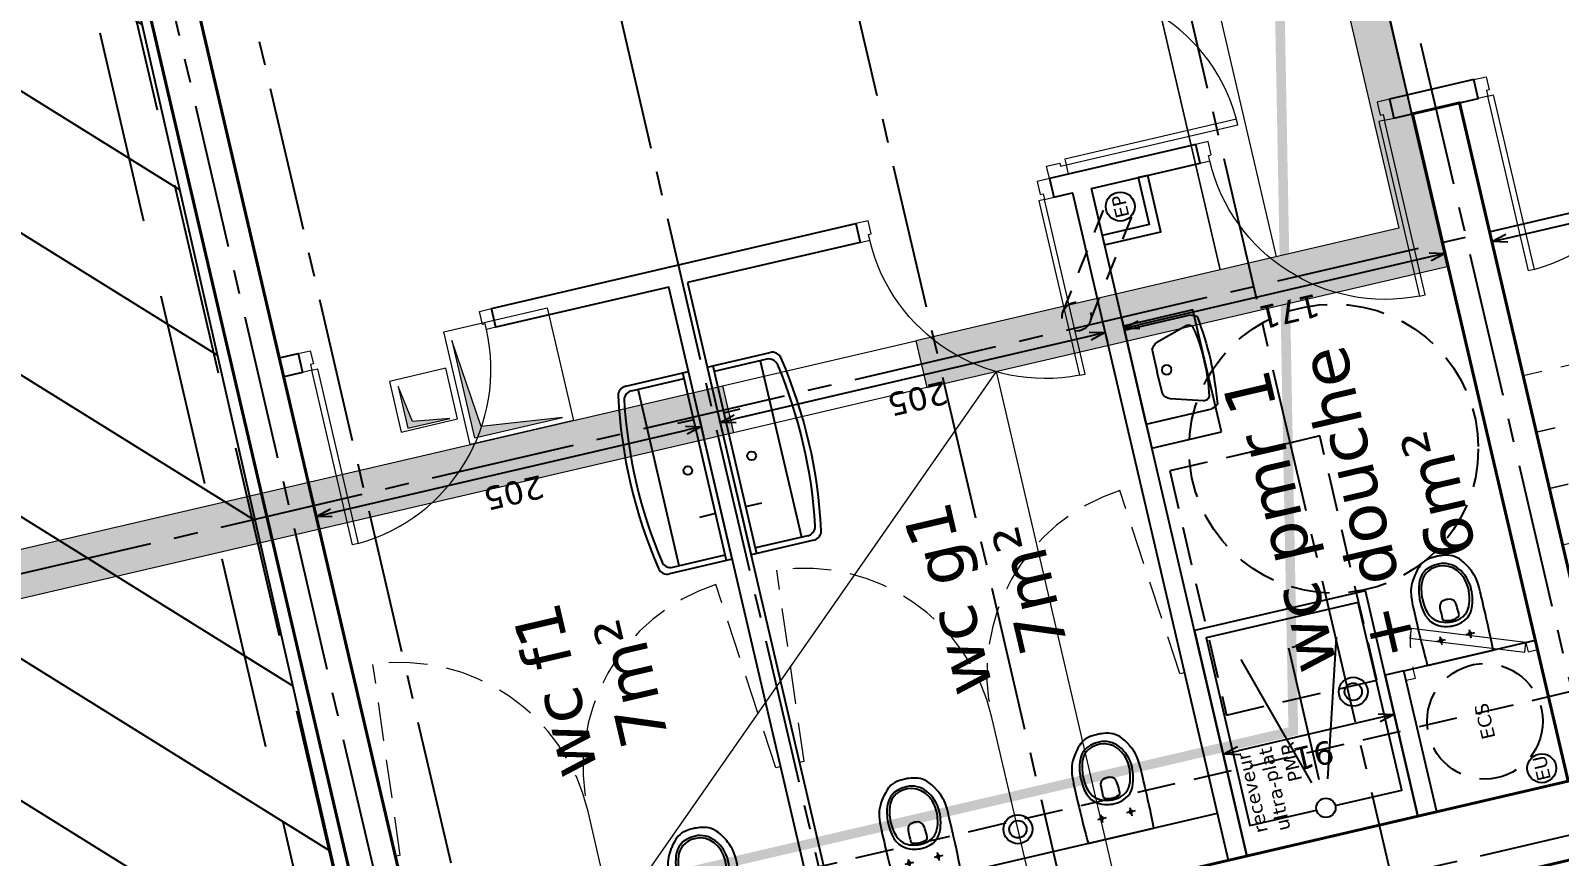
# Model space of a CAD drawing. Header units: metres. Extents: x -49 to 867749, y -579737 to 170817.
# Drawn here: x 867501.94 to 867509.87, y -409024.82 to -409020.54 of the extents above; entities that cross this region are included whole.
import ezdxf
from ezdxf.enums import TextEntityAlignment as Align

# ---------------------------------------------------------------- set-up
doc = ezdxf.new("R2010")
doc.units = ezdxf.units.M
doc.header["$MEASUREMENT"] = 0
doc.header["$PDMODE"] = 3
doc.header["$PDSIZE"] = 0.1
for name, pattern in [('01', [0.15, 0.1, -0.05]), ('02', [0.28, 0.2, -0.08]), ('AXES2', [1.125, 0.75, -0.125, 0.125, -0.125]), ('CACHE2', [0.1875, 0.125, -0.0625]), ('DASHED', [0.75, 0.5, -0.25])]:
    doc.linetypes.add(name, pattern=pattern)
for name, color, linetype in [('00-AXE-0.00', 14, 'AXES2'), ('01-CLOISON-0.25', 3, 'Continuous'), ('01-SANITAIRE-0.15', 44, 'Continuous'), ('06-COT-50&100-0.20', 2, 'Continuous'), ('06-SYMB-DIVERS-0.20', 20, 'Continuous'), ('06-TXT-DETAILS-DIVERS-02.20', 2, 'Continuous'), ('06-TXT-DIVERS-0.20', 70, 'Continuous'), ('06-TXT-ETIQUETTES SURFACES', 210, 'Continuous'), ('07-CTA-0.13', 163, 'Continuous'), ('08-VU-0.08', 56, 'Continuous'), ('08-VU-0.20', 32, 'Continuous'), ('BAT_HACHURES', 252, 'Continuous')]:
    doc.layers.add(name, color=color, linetype=linetype)
for name, color, linetype, lineweight in [('01-BETON-0.40', 4, 'Continuous', 40), ('01-MEN-CP-0.15', 2, 'Continuous', 18), ('ACSP - Bois', 47, 'Continuous', 18), ('ACSP - Béton', 252, 'Continuous', 18), ('ACSP - Cotes', 7, 'Continuous', 18), ('ACSP - Dalle', 250, 'Continuous', 18), ('ACSP - Trémie', 7, 'Continuous', 18)]:
    doc.layers.add(name, color=color, linetype=linetype, lineweight=lineweight)
doc.styles.add('COT', font='verdana.ttf')
doc.styles.add('locaux 100', font='verdana.ttf', dxfattribs={"height": 0.22})
doc.styles.add('locaux 20', font='verdana.ttf', dxfattribs={"height": 0.07})
doc.styles.get("Standard").update_dxf_attribs({"font": 'arial.ttf'})
doc.dimstyles.new('COT50', dxfattribs={"dimtxt": 0.12, "dimasz": 0.08, "dimexe": 0.05, "dimexo": 0, "dimgap": 0.05, "dimtad": 1, "dimdec": 0, "dimlfac": 100, "dimzin": 0, "dimdsep": 46, "dimtxsty": 'COT', "dimblk": 'OPEN30', "dimcen": 0.04, "dimdle": 0.05, "dimclrd": 256, "dimclre": 256, "dimclrt": 6, "dimadec": 0, "dimazin": 0, "dimtm": 1e-09, "dimtfac": 1, "dimtdec": 0, "dimtmove": 1, "dimatfit": 0, "dimldrblk": 'OPEN30', "dimfxl": 0.05, "dimfxlon": 1, "dimtolj": 1, "dimtzin": 0, "dimlwd": -1, "dimlwe": -1, "dimarcsym": 0})
pattern_1 = [(163.12127, (867409.98126, -409065.97983), (-0.054743143, -0.05126586), [0.0375, -0.0375]), (223.12127, (867409.98126, -409065.97983), (0.017025965, -0.07304188), [0.0375, -0.0375]), (103.12127, (867409.95389, -409066.00546), (-0.071769108, 0.021776023), [0.0375, -0.0375])]

# ---------------------------------------------------------------- blocks, each defined once
blk = doc.blocks.new('_Open30')
at = {"color": 0, "linetype": 'ByBlock', "lineweight": -2}
for p, q in [((-1, 0.268), (0, 0)), ((0, 0), (-1, -0.268)), ((0, 0), (-1, 0))]:
    blk.add_line(p, q, dxfattribs=at)
blk = doc.blocks.new('*D386')
at = {"layer": 'ACSP - Cotes', "transparency": 16777216}
for p, q in [((867512.7032, -409016.269), (867512.8006, -409016.2463)), ((867515.3387, -409027.3551), (867512.7701, -409016.3355)), ((867515.3082, -409027.4444), (867515.4056, -409027.4217))]:
    blk.add_line(p, q, dxfattribs=at)
at = {"layer": 'Defpoints', "color": 0, "transparency": 16777216}
for p in [(867512.7519, -409016.2576), (867508.2592, -409017.3049), (867510.9023, -409028.4714)]:
    blk.add_point(p, dxfattribs=at)
at = {"layer": 'ACSP - Cotes', "transparency": 16777216, "xscale": 0.08, "yscale": 0.08, "zscale": 0.08}
for p, rotation in [((867512.7519, -409016.2576), 103.1212702354988), ((867515.3569, -409027.433), 283.1212702354988)]:
    blk.add_blockref('_Open30', p, dxfattribs=dict(at, rotation=rotation))
at = {"layer": 'ACSP - Cotes', "color": 6, "transparency": 16777216, "insert": (867513.9446, -409021.8709), "char_height": 0.12, "attachment_point": 5, "rotation": 103.12127, "style": 'COT'}
blk.add_mtext('\\A1;1148', dxfattribs=at)
blk = doc.blocks.new('*D387')
at = {"layer": 'ACSP - Cotes', "transparency": 16777216}
for p, q in [((867512.7132, -409016.2666), (867512.8106, -409016.2439)), ((867512.7801, -409016.3332), (867513.754, -409020.5112)), ((867513.7234, -409020.6005), (867513.8208, -409020.5778))]:
    blk.add_line(p, q, dxfattribs=at)
at = {"layer": 'Defpoints', "color": 0, "transparency": 16777216}
for p in [(867508.2592, -409017.3049), (867513.7721, -409020.5891), (867509.2591, -409021.6411)]:
    blk.add_point(p, dxfattribs=at)
at = {"layer": 'ACSP - Cotes', "transparency": 16777216, "xscale": 0.08, "yscale": 0.08, "zscale": 0.08}
for p, rotation in [((867512.7619, -409016.2553), 103.1212702354988), ((867513.7721, -409020.5891), 283.1212702354988)]:
    blk.add_blockref('_Open30', p, dxfattribs=dict(at, rotation=rotation))
at = {"layer": 'ACSP - Cotes', "color": 6, "transparency": 16777216, "insert": (867513.1587, -409018.4475), "char_height": 0.12, "attachment_point": 5, "rotation": 103.12127, "style": 'COT'}
blk.add_mtext('\\A1;445', dxfattribs=at)
blk = doc.blocks.new('*D388')
at = {"layer": 'ACSP - Cotes', "transparency": 16777216}
for p, q in [((867512.7029, -409016.269), (867512.8003, -409016.2463)), ((867513.7437, -409020.5136), (867512.7698, -409016.3356)), ((867513.7131, -409020.6029), (867513.8105, -409020.5802))]:
    blk.add_line(p, q, dxfattribs=at)
at = {"layer": 'Defpoints', "color": 0, "transparency": 16777216}
for p in [(867512.7516, -409016.2577), (867508.2486, -409017.3073), (867509.2591, -409021.6411)]:
    blk.add_point(p, dxfattribs=at)
at = {"layer": 'ACSP - Cotes', "transparency": 16777216, "xscale": 0.08, "yscale": 0.08, "zscale": 0.08}
for p, rotation in [((867512.7516, -409016.2577), 103.1212702354988), ((867513.7618, -409020.5915), 283.1212702354988)]:
    blk.add_blockref('_Open30', p, dxfattribs=dict(at, rotation=rotation))
at = {"layer": 'ACSP - Cotes', "color": 6, "transparency": 16777216, "insert": (867513.1484, -409018.4499), "char_height": 0.12, "attachment_point": 5, "rotation": 103.12127, "style": 'COT'}
blk.add_mtext('\\A1;445', dxfattribs=at)
blk = doc.blocks.new('*D397')
at = {"layer": 'ACSP - Cotes', "transparency": 16777216}
for p, q in [((867513.1816, -409013.5134), (867513.2789, -409013.4907)), ((867514.8069, -409020.2658), (867513.2484, -409013.58)), ((867514.7763, -409020.355), (867514.8737, -409020.3323))]:
    blk.add_line(p, q, dxfattribs=at)
at = {"layer": 'Defpoints', "color": 0, "transparency": 16777216}
for p in [(867513.2303, -409013.5021), (867508.638, -409014.5725), (867510.2327, -409021.4142)]:
    blk.add_point(p, dxfattribs=at)
at = {"layer": 'ACSP - Cotes', "transparency": 16777216, "xscale": 0.08, "yscale": 0.08, "zscale": 0.08}
for p, rotation in [((867513.2303, -409013.5021), 103.1212704001085), ((867514.825, -409020.3437), 283.1212704001085)]:
    blk.add_blockref('_Open30', p, dxfattribs=dict(at, rotation=rotation))
at = {"layer": 'ACSP - Cotes', "color": 6, "transparency": 16777216, "insert": (867513.9181, -409016.9484), "char_height": 0.12, "attachment_point": 5, "rotation": 103.12127, "style": 'COT'}
blk.add_mtext('\\A1;703', dxfattribs=at)
blk = doc.blocks.new('*D383')
at = {"layer": 'ACSP - Cotes', "transparency": 16777216}
for p, q in [((867507.2661, -408981.5741), (867507.3635, -408981.5514)), ((867520.9099, -409039.8863), (867507.3329, -408981.6406)), ((867520.8794, -409039.9756), (867520.9768, -409039.9529))]:
    blk.add_line(p, q, dxfattribs=at)
at = {"layer": 'Defpoints', "color": 0, "transparency": 16777216}
for p in [(867507.3148, -408981.5627), (867506.8559, -408981.6697), (867520.4692, -409040.0712)]:
    blk.add_point(p, dxfattribs=at)
at = {"layer": 'ACSP - Cotes', "transparency": 16777216, "xscale": 0.08, "yscale": 0.08, "zscale": 0.08}
for p, rotation in [((867507.3148, -408981.5627), 103.1212703830424), ((867520.9281, -409039.9642), 283.1212703830424)]:
    blk.add_blockref('_Open30', p, dxfattribs=dict(at, rotation=rotation))
at = {"layer": 'ACSP - Cotes', "color": 6, "transparency": 16777216, "insert": (867514.0119, -409010.789), "char_height": 0.12, "attachment_point": 5, "rotation": 103.12127, "style": 'COT'}
blk.add_mtext('\\A1;5997', dxfattribs=at)
blk = doc.blocks.new('*D443')
at = {"layer": 'ACSP - Cotes', "transparency": 16777216}
for p, q in [((867508.396, -409018.8208), (867508.3847, -409018.7721)), ((867496.2215, -409021.6585), (867508.3181, -409018.839)), ((867496.1436, -409021.6767), (867496.1322, -409021.628))]:
    blk.add_line(p, q, dxfattribs=at)
at = {"layer": 'Defpoints', "color": 0, "transparency": 16777216}
for p in [(867508.396, -409018.8208), (867508.396, -409018.8208), (867496.1436, -409021.6767)]:
    blk.add_point(p, dxfattribs=at)
at = {"layer": 'ACSP - Cotes', "transparency": 16777216, "xscale": 0.08, "yscale": 0.08, "zscale": 0.08}
for p, rotation in [((867508.396, -409018.8208), 13.12074983700147), ((867496.1436, -409021.6767), 193.1207498370015)]:
    blk.add_blockref('_Open30', p, dxfattribs=dict(at, rotation=rotation))
at = {"layer": 'ACSP - Cotes', "color": 6, "transparency": 16777216, "insert": (867502.2954, -409020.3585), "char_height": 0.12, "attachment_point": 5, "rotation": 193.12075, "style": 'COT'}
blk.add_mtext('\\A1;1258', dxfattribs=at)
blk = doc.blocks.new('P180')
for points in [[(-1.85, 0.915), (-1.85, 0), (-1.88, 0), (-1.88, 0.915)], [(-0.08, 0.915), (-0.08, 0), (-0.05, 0), (-0.05, 0.915)], [(0, 0), (0, -0.1), (-0.065, -0.1), (-0.065, -0.03), (-0.05, -0.03), (-0.05, 0)]]:
    blk.add_lwpolyline(points, close=True)
at = {"linetype": 'Continuous'}
blk.add_lwpolyline([(-1.93, 0), (-1.93, -0.1), (-1.865, -0.1), (-1.865, -0.03), (-1.88, -0.03), (-1.88, 0)], close=True, dxfattribs=at)
for centre, start, end in [((-1.88, 0), 0, 90), ((-0.05, 0), 90, 180)]:
    blk.add_arc(centre, 0.915, start, end)
at = {"linetype": 'Continuous', "text_generation_flag": 6}
blk.add_attdef('TEXTE', (-0.1883, 0.5982), '', height=0.08, rotation=90, dxfattribs=at)
blk = doc.blocks.new('P90')
at = {"linetype": 'Continuous'}
for points in [[(-0.05, 0.9295), (-0.05, 0), (-0.08, 0), (-0.08, 0.9295)], [(-0.965, -0.03), (-0.965, -0.1), (-1.03, -0.1), (-1.03, 0), (-0.98, 0), (-0.98, -0.03)], [(0, 0), (0, -0.1), (-0.065, -0.1), (-0.065, -0.03), (-0.05, -0.03), (-0.05, 0)]]:
    blk.add_lwpolyline(points, close=True, dxfattribs=at)
blk.add_arc((-0.0434, -0.0064), 0.9366, 92.23877, 179.60621, dxfattribs=at)
at = {"linetype": 'Continuous', "text_generation_flag": 6}
blk.add_attdef('TEXTE', text='', height=0.08, rotation=90, dxfattribs=at).set_placement((-0.1883, 0.4692), align=Align.CENTER)
blk = doc.blocks.new('*D852')
at = {"layer": '06-COT-50&100-0.20', "transparency": 16777216}
for p, q in [((867510.5077, -409020.6445), (867510.6051, -409020.6218)), ((867511.3452, -409024.0168), (867510.5746, -409020.711)), ((867511.3146, -409024.1061), (867511.412, -409024.0834))]:
    blk.add_line(p, q, dxfattribs=at)
at = {"layer": 'Defpoints', "color": 0, "transparency": 16777216}
for p in [(867510.5564, -409020.6331), (867509.351, -409020.9141), (867510.1579, -409024.3757)]:
    blk.add_point(p, dxfattribs=at)
at = {"layer": '06-COT-50&100-0.20', "transparency": 16777216, "xscale": 0.08, "yscale": 0.08, "zscale": 0.08}
for p, rotation in [((867510.5564, -409020.6331), 103.1212703830424), ((867511.3633, -409024.0947), 283.1212703830424)]:
    blk.add_blockref('_Open30', p, dxfattribs=dict(at, rotation=rotation))
at = {"layer": '06-COT-50&100-0.20', "color": 6, "transparency": 16777216, "insert": (867510.8503, -409022.3895), "char_height": 0.12, "attachment_point": 5, "rotation": 103.12127, "style": 'COT'}
blk.add_mtext('\\A1;355', dxfattribs=at)
blk = doc.blocks.new('LAVD')
for p, q in [((500, 0), (-500, 0)), ((-500, -334.2), (-500, 0)), ((500, -30), (-500, -30)), ((-470, -309.5), (-470, -30)), ((-250, -30), (-250, -116.4)), ((250, -30), (250, -116.4)), ((470, -309.5), (470, -30)), ((500, 0), (500, -334.2)), ((470, -275.5), (-470, -275.5))]:
    blk.add_line(p, q)
blk.add_circle((0, -120), 22.5)
for centre, radius, start, end in [((-420, -309.5), 50, 180, 260.32653), ((420, -309.5), 50, 279.67347, 0), ((-450, -334.2), 50, 180, 259.62818), ((0, 2124.5), 2549.5, 259.62818, 280.37182), ((0, 2154.5), 2549.5, 260.32653, 279.67347), ((450, -334.2), 50, 280.37182, 0)]:
    blk.add_arc(centre, radius, start, end)
blk = doc.blocks.new('lav')
for p, q in [((0, 0.5), (-0.3497, 0.5)), ((0, 0), (0, 0.5)), ((-0.3163, 0.45), (-0.15, 0.4)), ((-0.1167, 0.3667), (-0.1167, 0.25)), ((-0.1167, 0.1333), (-0.1167, 0.25)), ((-0.3163, 0.05), (-0.15, 0.1)), ((0, 0), (-0.3497, 0))]:
    blk.add_line(p, q)
blk.add_circle((-0.1667, 0.25), 0.025)
for centre, radius, start, end in [((1.5112, 0.2308), 1.911, 172.40536, 179.42341), ((-0.3295, 0.4181), 0.0844, 103.8031, 129.32701), ((0.4976, 0.2639), 0.864, 168.69007, 180.92107), ((-0.3247, 0.425), 0.0264, 71.56505, 161.56505), ((-0.1722, 0.3444), 0.0598, 21.80141, 68.19859), ((1.5112, 0.2692), 1.911, 180.57659, 187.59464), ((0.4976, 0.2361), 0.864, 179.07893, 191.30993), ((-0.1722, 0.1556), 0.0598, 291.80141, 338.19859), ((-0.3397, 0.0617), 0.0625, 226.07607, 260.79383), ((-0.3247, 0.075), 0.0264, 198.43495, 288.43495)]:
    blk.add_arc(centre, radius, start, end)
blk = doc.blocks.new('*D863')
at = {"layer": '06-COT-50&100-0.20', "transparency": 16777216}
for p, q in [((867505.4085, -409022.5457), (867505.4312, -409022.6431)), ((867503.5013, -409023.0416), (867505.3419, -409022.6126)), ((867503.412, -409023.0111), (867503.4347, -409023.1085))]:
    blk.add_line(p, q, dxfattribs=at)
at = {"layer": 'Defpoints', "color": 0, "transparency": 16777216}
for p in [(867505.2509, -409021.8698), (867503.2545, -409022.3352), (867505.4199, -409022.5944)]:
    blk.add_point(p, dxfattribs=at)
at = {"layer": '06-COT-50&100-0.20', "transparency": 16777216, "xscale": 0.08, "yscale": 0.08, "zscale": 0.08}
for p, rotation in [((867505.4199, -409022.5944), 13.12127038304243), ((867503.4234, -409023.0598), 193.1212703830424)]:
    blk.add_blockref('_Open30', p, dxfattribs=dict(at, rotation=rotation))
at = {"layer": '06-COT-50&100-0.20', "color": 6, "transparency": 16777216, "insert": (867504.4472, -409022.9367), "char_height": 0.12, "attachment_point": 5, "rotation": 193.12127, "style": 'COT'}
blk.add_mtext('\\A1;205', dxfattribs=at)
blk = doc.blocks.new('*D864')
at = {"layer": '06-COT-50&100-0.20', "transparency": 16777216}
for p, q in [((867507.4358, -409022.1245), (867505.5952, -409022.5536)), ((867507.5024, -409022.0576), (867507.5251, -409022.155)), ((867505.5059, -409022.523), (867505.5286, -409022.6204))]:
    blk.add_line(p, q, dxfattribs=at)
at = {"layer": 'Defpoints', "color": 0, "transparency": 16777216}
for p in [(867507.3448, -409021.3817), (867505.3483, -409021.8471), (867505.5172, -409022.5717)]:
    blk.add_point(p, dxfattribs=at)
at = {"layer": '06-COT-50&100-0.20', "transparency": 16777216, "xscale": 0.08, "yscale": 0.08, "zscale": 0.08}
for p, rotation in [((867507.5137, -409022.1063), 13.12127038304243), ((867505.5172, -409022.5717), 193.1212703830424)]:
    blk.add_blockref('_Open30', p, dxfattribs=dict(at, rotation=rotation))
at = {"layer": '06-COT-50&100-0.20', "color": 6, "transparency": 16777216, "insert": (867506.541, -409022.4486), "char_height": 0.12, "attachment_point": 5, "rotation": 193.12127, "style": 'COT'}
blk.add_mtext('\\A1;205', dxfattribs=at)
blk = doc.blocks.new('*D865')
at = {"layer": '06-COT-50&100-0.20', "transparency": 16777216}
for p, q in [((867509.2651, -409021.6467), (867509.2878, -409021.7441)), ((867509.1986, -409021.7136), (867507.689, -409022.0655)), ((867507.5998, -409022.0349), (867507.6225, -409022.1323))]:
    blk.add_line(p, q, dxfattribs=at)
at = {"layer": 'Defpoints', "color": 0, "transparency": 16777216}
for p in [(867509.1076, -409020.9708), (867507.4422, -409021.359), (867507.6111, -409022.0836)]:
    blk.add_point(p, dxfattribs=at)
at = {"layer": '06-COT-50&100-0.20', "transparency": 16777216, "xscale": 0.08, "yscale": 0.08, "zscale": 0.08}
for p, rotation in [((867509.2765, -409021.6954), 13.12127038304243), ((867507.6111, -409022.0836), 193.1212703830424)]:
    blk.add_blockref('_Open30', p, dxfattribs=dict(at, rotation=rotation))
at = {"layer": '06-COT-50&100-0.20', "color": 6, "transparency": 16777216, "insert": (867508.4688, -409021.9969), "char_height": 0.12, "attachment_point": 5, "rotation": 193.12127, "style": 'COT'}
blk.add_mtext('\\A1;171', dxfattribs=at)
blk = doc.blocks.new('*D866')
at = {"layer": '06-COT-50&100-0.20', "transparency": 16777216}
for p, q in [((867513.4449, -409020.6679), (867513.4676, -409020.7653)), ((867509.5968, -409021.6162), (867513.3784, -409020.7348)), ((867509.5076, -409021.5857), (867509.5303, -409021.6831))]:
    blk.add_line(p, q, dxfattribs=at)
at = {"layer": 'Defpoints', "color": 0, "transparency": 16777216}
for p in [(867513.2884, -409019.9963), (867513.4563, -409020.7166), (867509.351, -409020.9141)]:
    blk.add_point(p, dxfattribs=at)
at = {"layer": '06-COT-50&100-0.20', "transparency": 16777216, "xscale": 0.08, "yscale": 0.08, "zscale": 0.08}
for p, rotation in [((867513.4563, -409020.7166), 13.12127038304243), ((867509.5189, -409021.6344), 193.1212703830424)]:
    blk.add_blockref('_Open30', p, dxfattribs=dict(at, rotation=rotation))
at = {"layer": '06-COT-50&100-0.20', "color": 6, "transparency": 16777216, "insert": (867511.5131, -409021.285), "char_height": 0.12, "attachment_point": 5, "rotation": 193.12127, "style": 'COT'}
blk.add_mtext('\\A1;404', dxfattribs=at)
blk = doc.blocks.new('WCalliaSuspsansreserv-Plan')
at = {"linetype": 'Continuous'}
for points, knots in [([(-175.564, 0), (-175.564, 0), (174.9225, 0.001), (174.9225, 0.001), (174.9225, 0.001), (178.3975, -106.316), (178.7425, -212.6345), (177.9155, -318.9545), (177.9155, -318.9545), (177.545, -366.6675), (166.254, -424.003), (135.236, -466.73), (135.236, -466.73), (104.3415, -509.285), (60.766, -540.0365), (-0.3015, -539.9965), (-0.3015, -539.9965), (-72.7745, -539.9485), (-123.7985, -496.924), (-151.8715, -441.5495), (-151.8715, -441.5495), (-171.506, -402.8175), (-178.356, -357.626), (-178.632, -318.63), (-178.632, -318.63), (-179.385, -212.419), (-178.256, -106.209), (-175.564, 0)], [0, 0, 0, 0, 0.125, 0.125, 0.125, 0.1875, 0.25, 0.25, 0.25, 0.3125, 0.375, 0.375, 0.375, 0.4375, 0.5, 0.5, 0.5, 0.5625, 0.625, 0.625, 0.625, 0.6875, 0.75, 0.75, 0.75, 0.875, 1, 1, 1, 1]), ([(-77.8015, -117.351), (-81.9175, -117.351), (-85.2545, -114.0145), (-85.2545, -109.898), (-85.2545, -109.898), (-85.2545, -105.782), (-81.9175, -102.4455), (-77.8015, -102.4455), (-77.8015, -102.4455), (-73.6855, -102.4455), (-70.3485, -105.782), (-70.3485, -109.898), (-70.3485, -109.898), (-70.3485, -114.0145), (-73.6855, -117.351), (-77.8015, -117.351)], [0, 0, 0, 0, 0.2, 0.2, 0.2, 0.3, 0.4, 0.4, 0.4, 0.5, 0.6, 0.6, 0.6, 0.8, 1, 1, 1, 1]), ([(77.278, -117.351), (73.162, -117.351), (69.8255, -114.0145), (69.8255, -109.898), (69.8255, -109.898), (69.8255, -105.782), (73.162, -102.4455), (77.278, -102.4455), (77.278, -102.4455), (81.3945, -102.4455), (84.731, -105.782), (84.731, -109.898), (84.731, -109.898), (84.731, -114.0145), (81.3945, -117.351), (77.278, -117.351)], [0, 0, 0, 0, 0.2, 0.2, 0.2, 0.3, 0.4, 0.4, 0.4, 0.5, 0.6, 0.6, 0.6, 0.8, 1, 1, 1, 1]), ([(-0.175, -499.369), (-75.617, -499.369), (-136.774, -425.602), (-136.774, -334.606), (-136.774, -334.606), (-136.774, -243.6095), (-75.617, -169.8425), (-0.175, -169.8425), (-0.175, -169.8425), (75.2665, -169.8425), (136.4235, -243.6095), (136.4235, -334.606), (136.4235, -334.606), (136.4235, -425.602), (75.2665, -499.369), (-0.175, -499.369)], [0, 0, 0, 0, 0.2, 0.2, 0.2, 0.3, 0.4, 0.4, 0.4, 0.5, 0.6, 0.6, 0.6, 0.8, 1, 1, 1, 1]), ([(-0.2505, -487.4275), (-67.9855, -487.4275), (-122.895, -421.2465), (-122.895, -339.6085), (-122.895, -339.6085), (-122.895, -257.97), (-67.9855, -191.7895), (-0.2505, -191.7895), (-0.2505, -191.7895), (67.4845, -191.7895), (122.394, -257.97), (122.394, -339.6085), (122.394, -339.6085), (122.394, -421.2465), (67.4845, -487.4275), (-0.2505, -487.4275)], [0, 0, 0, 0, 0.2, 0.2, 0.2, 0.3, 0.4, 0.4, 0.4, 0.5, 0.6, 0.6, 0.6, 0.8, 1, 1, 1, 1]), ([(-44.891, -219.375), (-44.96, -215.282), (-42.295, -210.4525), (-38.5185, -208.875), (-38.5185, -208.875), (-26.5195, -203.8605), (-13.36, -200.7605), (-0.3545, -200.7605), (-0.3545, -200.7605), (12.756, -200.7605), (26.041, -203.8105), (38.133, -208.878), (38.133, -208.878), (41.9265, -210.4675), (44.601, -215.4065), (44.397, -219.515), (44.397, -219.515), (42.7995, -251.706), (45.7775, -310.371), (-0.244, -310.319), (-0.244, -310.319), (-46.2655, -310.267), (-44.3025, -254.0065), (-44.891, -219.375)], [0, 0, 0, 0, 0.142857143, 0.142857143, 0.142857143, 0.214285714, 0.285714286, 0.285714286, 0.285714286, 0.357142857, 0.428571429, 0.428571429, 0.428571429, 0.5, 0.571428571, 0.571428571, 0.571428571, 0.642857143, 0.714285714, 0.714285714, 0.714285714, 0.857142857, 1, 1, 1, 1])]:
    blk.add_open_spline(points, degree=3, knots=knots, dxfattribs=at)
at = {"linetype": 'DASHED'}
for points in [[(-57.1305, -110.108), (-57.1305, -110.108), (-103.4175, -110.108), (-103.4175, -110.108)], [(-77.6425, -131.902), (-77.6425, -131.902), (-77.6425, -88.6285), (-77.6425, -88.6285)], [(98.1545, -109.742), (98.1545, -109.742), (51.8675, -109.742), (51.8675, -109.742)], [(77.6425, -131.536), (77.6425, -131.536), (77.6425, -88.2625), (77.6425, -88.2625)]]:
    blk.add_open_spline(points, degree=3, dxfattribs=at)
blk = doc.blocks.new('*D869')
at = {"layer": '06-COT-50&100-0.20', "transparency": 16777216}
for p, q in [((867508.9344, -409024.1046), (867508.204, -409024.2748)), ((867509.0237, -409024.1351), (867509.001, -409024.0377)), ((867508.1375, -409024.3417), (867508.1148, -409024.2443))]:
    blk.add_line(p, q, dxfattribs=at)
at = {"layer": 'Defpoints', "color": 0, "transparency": 16777216}
for p in [(867508.1261, -409024.293), (867509.1353, -409024.6141), (867508.2491, -409024.8207)]:
    blk.add_point(p, dxfattribs=at)
at = {"layer": '06-COT-50&100-0.20', "transparency": 16777216, "xscale": 0.08, "yscale": 0.08, "zscale": 0.08}
for p, rotation in [((867509.0123, -409024.0864), 13.12127038304243), ((867508.1261, -409024.293), 193.1212703830424)]:
    blk.add_blockref('_Open30', p, dxfattribs=dict(at, rotation=rotation))
at = {"layer": '06-COT-50&100-0.20', "color": 6, "transparency": 16777216, "insert": (867508.5947, -409024.2991), "char_height": 0.12, "attachment_point": 5, "rotation": 193.12127, "style": 'COT'}
blk.add_mtext('\\A1;91', dxfattribs=at)

msp = doc.modelspace()

# ---------------------------------------------------------------- hatches: boundary and pattern name
at = {"layer": 'ACSP - Bois'}
h = msp.add_hatch(dxfattribs=at)
h.set_pattern_fill('TRIANG', color=256, scale=0.2, style=0)
h.set_pattern_definition(pattern_1)
edge = h.paths.add_edge_path()
edge.add_line((867508.0539, -409017.3527), (867508.0538, -409017.3527))
edge.add_line((867508.0538, -409017.3527), (867509.0356, -409021.5648))
edge.add_line((867509.0356, -409021.5648), (867506.5328, -409022.1482))
edge.add_line((867506.5328, -409022.1482), (867506.5895, -409022.3917))
edge.add_line((867506.5895, -409022.3917), (867509.2872, -409021.7629))
edge.add_line((867509.2872, -409021.7629), (867508.2486, -409017.3073))
h = msp.add_hatch(dxfattribs=at)
h.set_pattern_fill('TRIANG', color=256, scale=0.2, style=0)
h.set_pattern_definition(pattern_1)
h.paths.add_polyline_path([(867505.5864, -409022.6255), (867500.5973, -409023.7885), (867500.5405, -409023.545), (867505.5297, -409022.3821)])
at = {"layer": 'ACSP - Trémie'}
for points in [[(867504.126, -409022.1466), (867504.244, -409022.6528), (867504.6999, -409022.5466), (867504.278, -409022.5941)], [(867503.8483, -409022.3866), (867503.8986, -409022.6026), (867504.1154, -409022.5521), (867503.9228, -409022.5675)]]:
    msp.add_hatch(color=256, dxfattribs=at).paths.add_polyline_path(points)
at = {"layer": 'BAT_HACHURES'}
h = msp.add_hatch(dxfattribs=at)
h.set_pattern_fill('ANSI31', color=256, scale=5, style=0)
h.set_pattern_definition([(148.1213, (867514.95053, -409023.8233), (-0.330077, -0.53073), [])])
edge = h.paths.add_edge_path()
edge.add_line((867503.8647, -409026.4074), (867482.7444, -409031.1293))
edge.add_line((867482.7444, -409031.1293), (867483.5783, -409034.7854))
edge.add_arc((867483.0427, -409041.3542), 6.5906, 13.95806, 85.33853, ccw=False)
edge.add_arc((867483.0424, -409041.3586), 6.592, -102.64821, 13.99435, ccw=False)
edge.add_arc((867483.0515, -409041.4019), 6.5517, 119.74044, 257.19083, ccw=False)
edge.add_line((867479.8014, -409035.7132), (867477.284, -409032.4744))
edge.add_line((867477.284, -409032.4744), (867443.7276, -409040.0578))
edge.add_line((867443.7276, -409040.0578), (867440.812, -409027.1706))
edge.add_line((867440.812, -409027.1706), (867448.1288, -409025.4651))
edge.add_line((867448.1288, -409025.4651), (867448.6559, -409027.7374))
edge.add_line((867448.6559, -409027.7374), (867487.168, -409019.0059))
edge.add_line((867487.168, -409019.0059), (867487.2315, -409019.2812))
edge.add_line((867487.2315, -409019.2812), (867501.4914, -409015.9923))
edge.add_line((867501.4914, -409015.9923), (867503.8647, -409026.4074))

# ---------------------------------------------------------------- linework, layer by layer
at = {"layer": '00-AXE-0.00'}
for p, q in [((867510.3427, -409025.7188), (867496.298, -408965.467)), ((867507.6088, -409026.3561), (867493.5642, -408966.1042)), ((867506.4374, -409026.6292), (867492.3927, -408966.3773)), ((867504.6336, -409027.0496), (867490.589, -408966.7977)), ((867504.2461, -409027.1399), (867490.2015, -408966.888)), ((867513.1529, -409042.7521), (867499.1083, -408982.5002)), ((867510.2327, -409021.4142), (867495.5455, -409024.8377)), ((867515.6672, -409023.3739), (867502.8386, -409026.3642))]:
    msp.add_line(p, q, dxfattribs=at)
at = {"layer": '01-BETON-0.40'}
msp.add_lwpolyline([(867510.1579, -409024.3757), (867509.351, -409020.9141), (867509.1076, -409020.9708), (867509.9145, -409024.4325), (867504.0614, -409025.7968), (867501.0946, -409013.0692), (867499.2169, -409013.5069), (867498.9581, -409012.3967), (867498.7147, -409012.4535), (867499.0302, -409013.8071), (867500.9079, -409013.3695), (867503.9087, -409026.2431), (867514.7703, -409023.7113), (867514.6795, -409023.3217), (867510.1579, -409024.3757)], dxfattribs=at)
at = {"layer": '01-CLOISON-0.25'}
for points in [[(867508.9875, -409020.8962), (867509.0102, -409020.9935), (867509.4484, -409020.8914), (867509.4257, -409020.794)], [(867507.4422, -409021.359), (867508.0071, -409021.2274), (867507.9844, -409021.13), (867507.2247, -409021.3071), (867507.2474, -409021.4044), (867507.3448, -409021.3817), (867508.1517, -409024.8434), (867508.2491, -409024.8207)], [(867507.499, -409021.6025), (867507.5103, -409021.6512), (867507.8025, -409021.5831), (867507.7344, -409021.2909), (867507.6857, -409021.3023), (867507.7424, -409021.5458)], [(867505.3483, -409021.8471), (867506.1552, -409025.3087), (867506.0578, -409025.3314), (867505.2509, -409021.8698), (867504.355, -409022.0787), (867504.3323, -409021.9813), (867506.2216, -409021.5409), (867506.2443, -409021.6383)], [(867503.2545, -409022.3352), (867503.2318, -409022.2378), (867503.3292, -409022.2151), (867503.3519, -409022.3125)], [(867509.2327, -409024.5914), (867509.0625, -409023.861), (867508.9651, -409023.8837), (867509.1353, -409024.6141)]]:
    msp.add_lwpolyline(points, close=True, dxfattribs=at)
at = {"layer": '01-MEN-CP-0.15'}
for p, q in [((867507.9249, -409023.8704), (867507.9006, -409023.8761)), ((867507.1537, -409025.077), (867506.9267, -409024.1031)), ((867505.9528, -409024.3301), (867505.9284, -409024.3358)), ((867505.8308, -409024.3575), (867505.8065, -409024.3632)), ((867505.0596, -409025.5641), (867504.8326, -409024.5902)), ((867503.8587, -409024.8172), (867503.8344, -409024.8229))]:
    msp.add_line(p, q, dxfattribs=at)
at = {"layer": '01-MEN-CP-0.15', "linetype": '01'}
for points in [[(867509.6812, -409022.3305), (867509.7493, -409022.6227), (867510.2363, -409022.5092), (867510.1682, -409022.217)], [(867509.7493, -409022.6227), (867509.8174, -409022.9149), (867510.3044, -409022.8014), (867510.2363, -409022.5092)], [(867509.8174, -409022.9149), (867509.8855, -409023.207), (867510.3725, -409023.0935), (867510.3044, -409022.8014)]]:
    msp.add_lwpolyline(points, close=True, dxfattribs=at)
at = {"layer": '01-MEN-CP-0.15', "linetype": '02'}
for points in [[(867507.9004, -409023.8751), (867507.5893, -409022.9247, 0.388889), (867506.9265, -409024.1022)], [(867505.9526, -409024.3292), (867505.8113, -409023.3392, -0.388889), (867506.9265, -409024.1022)], [(867505.8065, -409024.3632), (867505.4955, -409023.4128, 0.388889), (867504.8326, -409024.5903)], [(867503.8587, -409024.8172), (867503.7174, -409023.8273, -0.388889), (867504.8326, -409024.5903)]]:
    msp.add_lwpolyline(points, format="xyb", dxfattribs=at)
at = {"layer": '01-MEN-CP-0.15'}
for points in [[(867509.6895, -409023.763), (867509.6955, -409023.7134), (867509.0998, -409023.6415), (867509.0938, -409023.6912)], [(867509.7555, -409023.7507), (867509.7442, -409023.702), (867509.6955, -409023.7134), (867509.7069, -409023.7621)], [(867509.1225, -409023.8983), (867509.1112, -409023.8496), (867509.0625, -409023.861), (867509.0738, -409023.9096)]]:
    msp.add_lwpolyline(points, close=True, dxfattribs=at)
at = {"layer": '01-MEN-CP-0.15', "linetype": '01', "ltscale": 0.5}
msp.add_arc((867509.6955, -409023.7134), 0.6, 173.12127, 193.12127, dxfattribs=at)
at = {"layer": '01-SANITAIRE-0.15', "linetype": 'CACHE2'}
for p, q in [((867507.293, -409022.0059), (867507.5226, -409021.4247)), ((867507.439, -409022.0403), (867507.662, -409021.48))]:
    msp.add_line(p, q, dxfattribs=at)
at = {"layer": '01-SANITAIRE-0.15'}
msp.add_line((867508.095, -409024.5999), (867506.0985, -409025.0653), dxfattribs=at)
at = {"layer": '01-SANITAIRE-0.15', "linetype": 'CACHE2', "const_width": 0.05}
msp.add_lwpolyline([(867504.0511, -409025.2075), (867508.4891, -409024.173), (867508.4146, -409020.1723), (867514.5856, -409018.7339)], dxfattribs=at)
at = {"layer": '01-SANITAIRE-0.15'}
for points in [[(867508.1164, -409022.6214), (867507.9688, -409021.9884), (867507.6085, -409022.0724), (867507.756, -409022.7054)], [(867507.9767, -409023.652), (867508.2491, -409024.8207), (867509.1353, -409024.6141), (867508.8629, -409023.4454)]]:
    msp.add_lwpolyline(points, close=True, dxfattribs=at)
for points in [[(867508.7069, -409024.5599), (867509.0526, -409024.4793), (867508.8256, -409023.5055), (867508.0367, -409023.6893), (867508.2637, -409024.6632), (867508.6095, -409024.5826)], [(867508.6675, -409024.4216), (867508.7136, -409023.6856)], [(867508.6241, -409024.4252), (867508.4652, -409023.7435)], [(867508.5626, -409023.7208), (867508.481, -409023.7398)], [(867508.2169, -409023.8014), (867508.5836, -409024.4411)]]:
    msp.add_lwpolyline(points, dxfattribs=at)
for centre, radius in [((867507.5923, -409021.4524), 0.075), ((867509.7775, -409024.3658), 0.075), ((867508.6582, -409024.5713), 0.05)]:
    msp.add_circle(centre, radius, dxfattribs=at)
at = {"layer": '01-SANITAIRE-0.15', "linetype": 'CACHE2'}
msp.add_circle((867507.366, -409022.0231), 0.075, dxfattribs=at)
at = {"layer": '01-SANITAIRE-0.15', "linetype": '02'}
msp.add_circle((867509.4828, -409024.1224), 0.3, dxfattribs=at)
at = {"layer": '06-SYMB-DIVERS-0.20', "linetype": '02'}
msp.add_lwpolyline([(867508.1434, -409024.0899), (867508.9225, -409023.9082), (867508.6274, -409022.6422), (867507.8483, -409022.8238)], close=True, dxfattribs=at)
msp.add_circle((867508.6985, -409022.7083), 0.75, dxfattribs=at)
at = {"layer": '07-CTA-0.13', "linetype": '02'}
msp.add_lwpolyline([(867505.0528, -409025.1037), (867512.0454, -409023.4737), (867511.194, -409019.8215)], dxfattribs=at)
at = {"layer": '07-CTA-0.13', "ltscale": 0.25}
for centre, radius in [((867508.8001, -409023.9689), 0.075), ((867508.8001, -409023.9689), 0.045), ((867507.0617, -409024.6822), 0.075), ((867507.0617, -409024.6822), 0.045)]:
    msp.add_circle(centre, radius, dxfattribs=at)
at = {"layer": '08-VU-0.08'}
msp.add_line((867509.0625, -409023.861), (867509.7442, -409023.702), dxfattribs=at)
at = {"layer": '08-VU-0.20', "linetype": '02', "ltscale": 5}
for points in [[(867477.4469, -409032.2017), (867482.4189, -409031.1083), (867482.4645, -409031.3133), (867482.6785, -409031.2663), (867482.7444, -409031.1293), (867494.6021, -409028.4783), (867494.5398, -409028.2055), (867496.2865, -409027.8062), (867496.3508, -409028.0873), (867501.6333, -409026.9063), (867501.5884, -409026.71), (867503.3352, -409026.3106), (867503.382, -409026.5153), (867503.8647, -409026.4074), (867500.8707, -409013.4956), (867486.5342, -409016.5932), (867486.9894, -409019.0464), (867448.6559, -409027.7374)], [(867448.506, -409027.9764), (867487.2211, -409019.1989), (867486.7663, -409016.7477), (867500.7203, -409013.7327), (867503.6243, -409026.2562), (867503.5326, -409026.2767), (867503.4855, -409026.0711), (867501.3489, -409026.5596), (867501.3935, -409026.7549), (867496.5014, -409027.8487), (867496.4369, -409027.5666), (867494.3002, -409028.0551), (867494.3624, -409028.3269), (867482.6062, -409030.9553), (867482.5949, -409030.9787), (867482.5708, -409030.8702), (867477.2086, -409032.0493)]]:
    msp.add_lwpolyline(points, dxfattribs=at)
at = {"layer": 'ACSP - Bois'}
for points in [[(867508.0539, -409017.3527), (867508.0538, -409017.3527), (867509.0356, -409021.5648), (867506.5328, -409022.1482), (867506.5895, -409022.3917), (867509.2872, -409021.7629), (867508.2486, -409017.3073)], [(867505.5297, -409022.3821), (867506.5328, -409022.1482), (867506.5895, -409022.3917), (867505.5864, -409022.6255)]]:
    msp.add_lwpolyline(points, dxfattribs=at)
msp.add_lwpolyline([(867505.5864, -409022.6255), (867500.5973, -409023.7885), (867500.5405, -409023.545), (867505.5297, -409022.3821)], close=True, dxfattribs=at)
at = {"layer": 'ACSP - Béton'}
for points in [[(867508.4028, -409021.7129), (867503.6813, -409001.4575)], [(867506.5442, -409015.0611), (867508.1107, -409021.781), (867503.3892, -409001.5256)]]:
    msp.add_lwpolyline(points, dxfattribs=at)
at = {"layer": 'ACSP - Cotes'}
msp.add_lwpolyline([(867503.8201, -409026.7978), (867506.95, -409022.3077)], dxfattribs=at)
at = {"layer": 'ACSP - Dalle'}
for points in [[(867504.5576, -409001.2527), (867509.2872, -409021.7629)], [(867508.5162, -409029.0276), (867506.9498, -409022.3077)]]:
    msp.add_lwpolyline(points, dxfattribs=at)
at = {"layer": 'ACSP - Trémie'}
for points in [[(867504.2218, -409022.6869), (867504.0856, -409022.1026), (867504.6213, -409021.9777), (867504.7575, -409022.5621)], [(867503.803, -409022.3591), (867503.8643, -409022.6221), (867504.1565, -409022.554), (867504.0952, -409022.291)]]:
    msp.add_lwpolyline(points, close=True, dxfattribs=at)
for points in [[(867504.126, -409022.1466), (867504.244, -409022.6528), (867504.6999, -409022.5466), (867504.278, -409022.5941), (867504.126, -409022.1466)], [(867503.8483, -409022.3866), (867503.8986, -409022.6026), (867504.1154, -409022.5521), (867503.9228, -409022.5675), (867503.8483, -409022.3866)]]:
    msp.add_lwpolyline(points, dxfattribs=at)
at = {"layer": 'Defpoints', "elevation": 60.6043}
msp.add_lwpolyline([(867503.8647, -409026.4074), (867482.7444, -409031.1293), (867483.5783, -409034.7854, -0.321934), (867489.4387, -409039.7645, -0.55798), (867481.599, -409047.7906, -0.683756), (867479.8014, -409035.7132), (867477.284, -409032.4744), (867443.7276, -409040.0578), (867440.812, -409027.1706), (867448.1288, -409025.4651), (867448.6559, -409027.7374), (867487.168, -409019.0059), (867487.2315, -409019.2812), (867501.4914, -409015.9923)], format="xyb", close=True, dxfattribs=at)

# ---------------------------------------------------------------- block references
at = {"layer": '01-MEN-CP-0.15', "rotation": 283.121270379485}
msp.add_blockref('P180', (867507.3221, -409021.2843), dxfattribs=at)
at = {"layer": '01-MEN-CP-0.15', "extrusion": (0, 0, -1), "xscale": -1, "zscale": -1}
for p, rotation in [((-867509.4484, -409020.8914), 166.8787295933954), ((-867503.3519, -409022.3125), 166.8787295868996)]:
    msp.add_blockref('P90', p, dxfattribs=dict(at, rotation=rotation))
at = {"layer": '01-MEN-CP-0.15', "extrusion": (0, 0, -1), "zscale": -1}
for p, rotation in [((-867509.0102, -409020.9935), 166.8787296597595), ((-867507.2474, -409021.4044), 166.8787296467676)]:
    msp.add_blockref('P90', p, dxfattribs=dict(at, rotation=rotation))
at = {"layer": '01-SANITAIRE-0.15', "xscale": -1, "rotation": 13.12127037910641}
msp.add_blockref('lav', (867507.727, -409022.5807), dxfattribs=at)
at = {"layer": '01-SANITAIRE-0.15', "extrusion": (3.46718e-17, 8.08195e-18, -1), "xscale": -0.001000000064108376, "yscale": 0.001000000057501432, "zscale": -0.001000000064108376, "rotation": 256.87872838764}
msp.add_blockref('LAVD', (-867505.564, -409022.7723), dxfattribs=at)
at = {"layer": '01-SANITAIRE-0.15', "extrusion": (-3.46718e-17, -8.08195e-18, -1), "xscale": -0.001000000064108376, "yscale": 0.001000000057501432, "zscale": -0.001000000064108376, "rotation": 76.87872838764008}
msp.add_blockref('LAVD', (-867505.4666, -409022.795), dxfattribs=at)
at = {"layer": '01-SANITAIRE-0.15', "xscale": 0.001000000057501432, "yscale": 0.001000000057501432, "zscale": 0.001000000057501432, "rotation": 193.1212699883696}
for p in [(867509.3546, -409023.7929), (867507.5958, -409024.7162), (867506.5974, -409024.948), (867505.502, -409025.2043)]:
    msp.add_blockref('WCalliaSuspsansreserv-Plan', p, dxfattribs=at)

# ---------------------------------------------------------------- texts
at = {"layer": '01-SANITAIRE-0.15', "char_height": 0.07, "attachment_point": 5, "rotation": 103.12127, "style": 'locaux 20'}
for s, insert, width in [('EP', (867507.5923, -409021.4524), 0.158872), ('ECS', (867509.4828, -409024.1224), 1.224891), ('EU', (867509.7775, -409024.3658), 0.158872)]:
    msp.add_mtext(s, dxfattribs=dict(at, insert=insert, width=width))
at = {"layer": '06-TXT-DETAILS-DIVERS-02.20', "insert": (867508.3409, -409024.259), "char_height": 0.07, "width": 1.112363, "attachment_point": 6, "rotation": 103.12127, "style": 'locaux 20'}
msp.add_mtext('receveur\\Pultra-plat\\PPMR', dxfattribs=at)
at = {"layer": '06-TXT-DIVERS-0.20', "char_height": 0.25, "width": 2.371479, "attachment_point": 5, "rotation": 103.12127, "style": 'locaux 100'}
for s, insert in [('wc pmr 1\\P+ douche', (867508.6202, -409023.0411)), ('wc g1', (867506.7313, -409023.4814)), ('wc f1', (867504.6625, -409023.9636))]:
    msp.add_mtext(s, dxfattribs=dict(at, insert=insert))
at = {"layer": '06-TXT-ETIQUETTES SURFACES', "char_height": 0.25, "attachment_point": 5, "rotation": 103.12127, "style": 'locaux 100'}
for s, insert in [('6m²', (867509.2429, -409022.9389)), ('7m²', (867507.1227, -409023.4331)), ('7m²', (867505.0538, -409023.9153))]:
    msp.add_mtext(s, dxfattribs=dict(at, insert=insert))

# ---------------------------------------------------------------- dimensions: what is measured, and where the dimension line sits
at = {"layer": '06-COT-50&100-0.20'}
for base, p1, p2, angle, picture, middle in [((867513.4563, -409020.7166), (867509.351, -409020.9141), (867513.2884, -409019.9963), 193.12127, '*D866', (867511.5131, -409021.285)), ((867510.5564, -409020.6331), (867510.1579, -409024.3757), (867509.351, -409020.9141), 103.12127, '*D852', (867510.8503, -409022.3895)), ((867507.6111, -409022.0836), (867509.1076, -409020.9708), (867507.4422, -409021.359), 193.12127, '*D865', (867508.4688, -409021.9969)), ((867505.5172, -409022.5717), (867507.3448, -409021.3817), (867505.3483, -409021.8471), 193.12127, '*D864', (867506.541, -409022.4486)), ((867505.4199, -409022.5944), (867503.2545, -409022.3352), (867505.2509, -409021.8698), 193.12127, '*D863', (867504.4472, -409022.9367)), ((867508.1261, -409024.293), (867509.1353, -409024.6141), (867508.2491, -409024.8207), 193.12127, '*D869', (867508.5947, -409024.2991))]:
    dim = msp.add_linear_dim(base=base, p1=p1, p2=p2, angle=angle, dimstyle='COT50', dxfattribs=at)
    dim.commit()
    dim.dimension.update_dxf_attribs({"geometry": picture, "text_midpoint": middle})
at = {"layer": 'ACSP - Cotes'}
for p1, p2, distance, picture, middle in [((867520.4692, -409040.0712), (867506.8559, -408981.6697), -0.4712, '*D383', (867514.0119, -409010.789)), ((867496.1436, -409021.6767), (867508.396, -409018.8208), 0, '*D443', (867502.2954, -409020.3585))]:
    dim = msp.add_aligned_dim(p1=p1, p2=p2, distance=distance, dimstyle='COT50', dxfattribs=at)
    dim.commit()
    dim.dimension.update_dxf_attribs({"geometry": picture, "text_midpoint": middle})
for base, p1, p2, picture, middle in [((867513.2303, -409013.5021), (867510.2327, -409021.4142), (867508.638, -409014.5725), '*D397', (867513.9181, -409016.9484)), ((867512.7516, -409016.2577), (867509.2591, -409021.6411), (867508.2486, -409017.3073), '*D388', (867513.1484, -409018.4499)), ((867513.7721, -409020.5891), (867508.2592, -409017.3049), (867509.2591, -409021.6411), '*D387', (867513.1587, -409018.4475)), ((867512.75192, -409016.25762), (867510.90229, -409028.4714), (867508.25916, -409017.30488), '*D386', (867513.94461, -409021.87092))]:
    dim = msp.add_linear_dim(base=base, p1=p1, p2=p2, angle=283.12127, dimstyle='COT50', dxfattribs=at)
    dim.commit()
    dim.dimension.update_dxf_attribs({"geometry": picture, "text_midpoint": middle})

doc.saveas('drawing.dxf')
